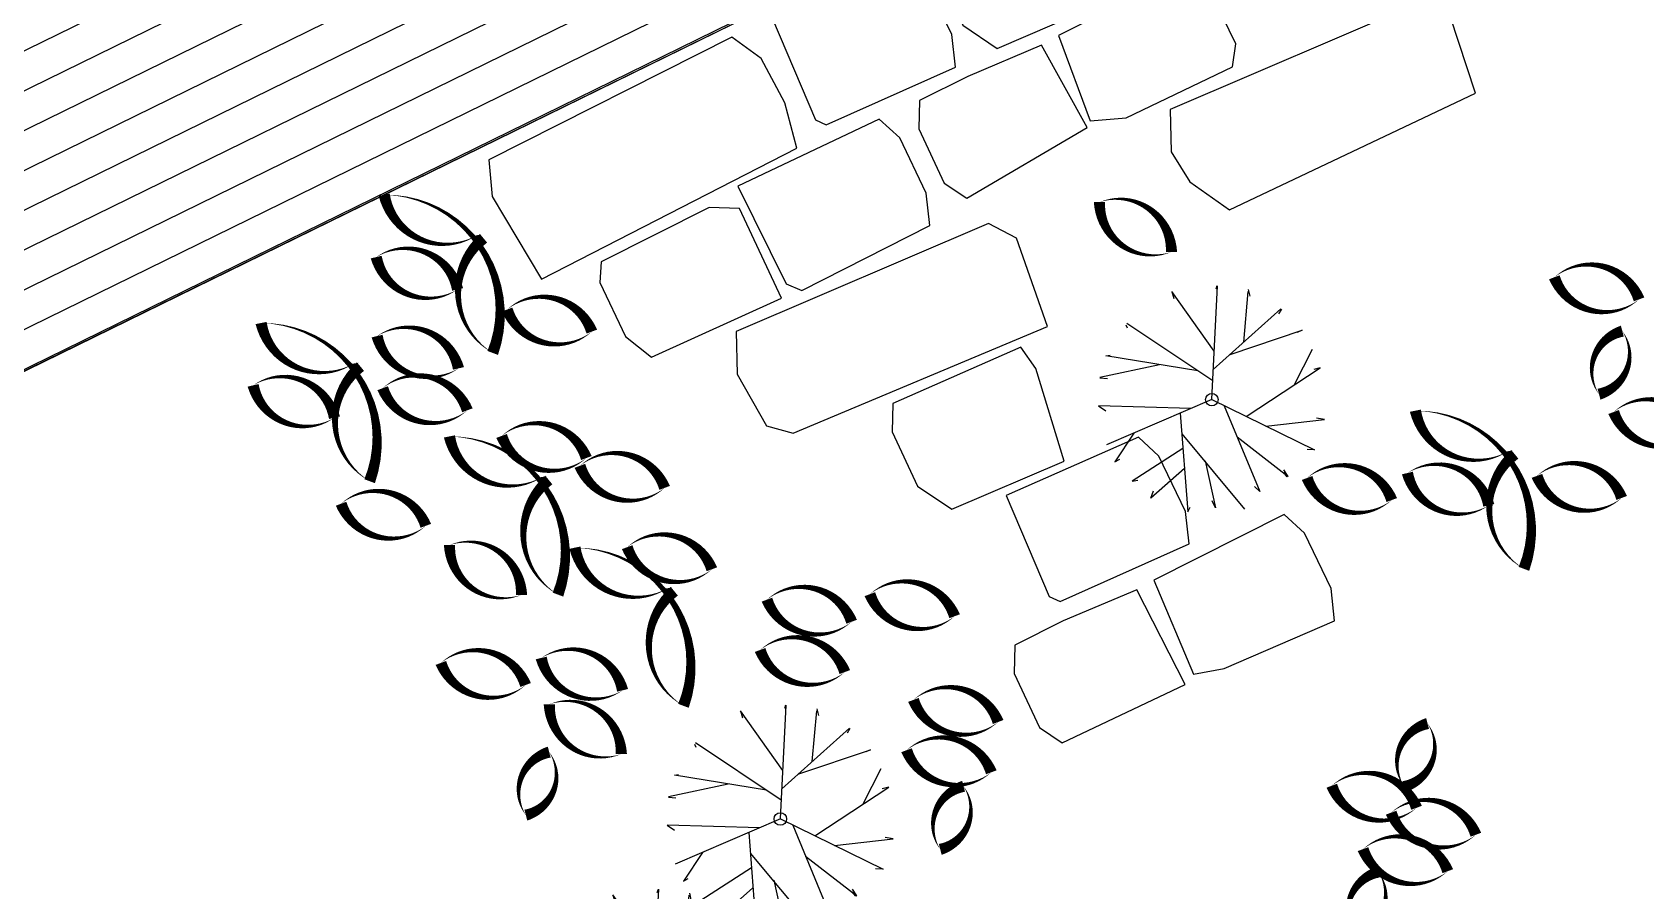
# Model space of a CAD drawing. Header units: millimetres. Extents: x 1754 to 2064, y 960 to 1845.
# Drawn here: x 1992.45 to 1999.62, y 1806.53 to 1810.34 of the extents above; entities that cross this region are included whole.
import ezdxf

# ---------------------------------------------------------------- set-up
doc = ezdxf.new("R2010")
doc.units = ezdxf.units.MM
for name, color, linetype in [('dveře', 3, 'Continuous'), ('SRAFA', 251, 'Continuous'), ('SRAFY-TERÉN', 252, 'Continuous'), ('T_stafaz', 7, 'Continuous'), ('zariz.predmety', 203, 'Continuous')]:
    doc.layers.add(name, color=color, linetype=linetype)
doc.layers.add('FLOATING-WINDOWS', color=2, linetype='Continuous', plot=False)

# ---------------------------------------------------------------- blocks, each defined once
blk = doc.blocks.new('STROMPUD03')
for p, q in [((-117, 64.9), (-227.1, 452.6)), ((-224.2, 454), (-211.5, 433.5)), ((-144.5, 161.6), (-100, 495.4)), ((-100, 495.4), (-100.8, 471.6)), ((101.9, 359.3), (-4.1, 500)), ((85, 494.2), (79.2, 465.5)), ((134, 104.1), (85, 494.2)), ((-368, 361.1), (-338.4, 354.1)), ((211.1, 164.1), (299.9, 410.5)), ((299.9, 410.5), (279, 381.4)), ((-166.7, 239.9), (-359.9, 356.2)), ((0, 0), (401, 311.7)), ((401, 311.7), (385.1, 282.4)), ((-443.8, 243.3), (-432, 232)), ((0, 0), (-442.8, 245.8)), ((197.8, 28.1), (455.5, 154.8)), ((455.5, 154.8), (420.5, 150)), ((455.9, 149.7), (430.9, 144.5)), ((-188.3, 104.5), (-509.6, 52.3)), ((-509.6, 52.3), (-478, 46.6)), ((-72.7, 40.3), (-469.5, -189.4)), ((-141.8, 0.3), (-381.2, -336.5)), ((0, 0), (-25.7, -508.2)), ((48.4, 37.6), (460.7, 11.4)), ((460.7, 11.4), (430.5, 0.5)), ((-241.7, -140.2), (-307.1, -402.6)), ((-5, -99.7), (-196.5, -464.1)), ((77.9, -186.8), (500.4, -83.5)), ((-466.6, -196.5), (-451.2, -197)), ((-7.7, -152.8), (400.1, -314.7)), ((138.6, -210.9), (169.4, -476.9)), ((231.3, -146.4), (438.8, -196.7)), ((438.8, -196.7), (404.1, -195.5)), ((220.9, -243.6), (273.9, -435.1)), ((-381.2, -336.5), (-375.7, -318.8)), ((400.1, -314.7), (385.8, -296.4)), ((-305.2, -404.1), (-288, -375.4)), ((-19, -375.9), (57.9, -508.2)), ((273.9, -435.1), (249.5, -410.7)), ((-196.5, -464.1), (-162.1, -444)), ((57.9, -508.2), (57.9, -483.8)), ((169.4, -476.9), (176.4, -452.5))]:
    blk.add_line(p, q)
blk.add_circle((0, 0), 27.7)

msp = doc.modelspace()

# ---------------------------------------------------------------- hatches: boundary and pattern name
at = {"layer": 'SRAFA'}
h = msp.add_hatch(dxfattribs=at)
h.set_pattern_fill('LINE', color=256, scale=0.05, style=0)
h.set_pattern_definition([(26.115, (1930.95655, 1789.68207), (-0.06987765, 0.1425436), [])])
h.paths.add_polyline_path([(2001.1672, 1814.8013), (2000.4937, 1814.4712), (1997.9494, 1813.2239), (1997.1413, 1812.8278), (1997.0429, 1813.0283), (1994.2144, 1811.6417), (1994.3127, 1811.4412), (1994.0418, 1811.3084), (1989.7977, 1809.2278), (1989.6627, 1809.1616), (1990.4117, 1807.8583), (2001.8274, 1813.4545)])

# ---------------------------------------------------------------- linework, layer by layer
at = {"layer": 'dveře'}
msp.add_line((2001.8274, 1813.4545), (1990.4117, 1807.8583), dxfattribs=at)
at = {"layer": 'FLOATING-WINDOWS'}
msp.add_lwpolyline([(1989.6627, 1809.1616), (1990.4117, 1807.8583), (2001.8274, 1813.4545), (2001.1672, 1814.8013), (2000.4937, 1814.4712), (1997.1413, 1812.8278), (1997.0429, 1813.0283), (1994.2144, 1811.6418), (1994.3127, 1811.4412)], close=True, dxfattribs=at)
at = {"layer": 'SRAFY-TERÉN'}
for points in [[(1997.2345, 1810.487), (1997.1085, 1810.8984), (1997.0421, 1810.9931), (1996.4739, 1810.7426), (1996.4703, 1810.6162), (1996.5835, 1810.3759), (1996.7354, 1810.273), (1997.2345, 1810.487)], [(1995.7378, 1810.4046), (1995.9286, 1809.9561), (1995.9765, 1809.9334), (1996.5498, 1810.1903), (1996.5336, 1810.3343), (1996.4158, 1810.5795), (1996.3252, 1810.6636), (1995.7378, 1810.4046)], [(1997.008, 1810.33), (1997.1489, 1809.9508), (1997.3077, 1809.9647), (1997.7805, 1810.1917), (1997.7947, 1810.2931), (1997.6769, 1810.5383), (1997.5863, 1810.6224), (1997.008, 1810.33)], [(1998.8603, 1810.0742), (1998.7477, 1810.4161), (1998.6238, 1810.4821), (1997.5031, 1810.0019), (1997.5085, 1809.8132), (1997.5906, 1809.6806), (1997.7675, 1809.5568), (1998.8603, 1810.0742)], [(1994.4779, 1809.7775), (1994.4932, 1809.6151), (1994.7117, 1809.2479), (1995.8456, 1809.8303), (1995.7916, 1810.0317), (1995.6866, 1810.2286), (1995.5564, 1810.3226), (1994.4779, 1809.7775)], [(1997.1353, 1809.9224), (1996.9329, 1810.2874), (1996.6054, 1810.149), (1996.3908, 1810.0416), (1996.3872, 1809.9152), (1996.5005, 1809.675), (1996.6002, 1809.6075), (1997.1353, 1809.9224)], [(1995.5834, 1809.6608), (1995.7985, 1809.2274), (1995.8679, 1809.1983), (1996.4367, 1809.4863), (1996.4205, 1809.6303), (1996.3027, 1809.8755), (1996.212, 1809.9595), (1995.5834, 1809.6608)], [(1995.777, 1809.1636), (1995.5906, 1809.5626), (1995.4564, 1809.5669), (1994.9768, 1809.3246), (1994.9707, 1809.2335), (1995.084, 1808.9932), (1995.2001, 1808.9017), (1995.777, 1809.1636)], [(1996.9586, 1809.0387), (1996.8205, 1809.4298), (1996.6965, 1809.4959), (1995.5759, 1809.0157), (1995.5813, 1808.8269), (1995.7114, 1808.5965), (1995.8295, 1808.5636), (1996.9586, 1809.0387)], [(1997.0325, 1808.4405), (1996.9065, 1808.852), (1996.8401, 1808.9466), (1996.272, 1808.6961), (1996.2684, 1808.5697), (1996.3816, 1808.3295), (1996.5334, 1808.2266), (1997.0325, 1808.4405)], [(1996.7758, 1808.2873), (1996.9666, 1807.8387), (1997.0145, 1807.8161), (1997.5878, 1808.073), (1997.5716, 1808.217), (1997.4538, 1808.4622), (1997.3631, 1808.5462), (1996.7758, 1808.2873)], [(1997.4312, 1807.9113), (1997.6069, 1807.4934), (1997.7438, 1807.5197), (1998.2341, 1807.7304), (1998.218, 1807.8744), (1998.1001, 1808.1196), (1998.0095, 1808.2037), (1997.4312, 1807.9113)], [(1997.5702, 1807.4479), (1997.3561, 1807.8687), (1997.0286, 1807.7303), (1996.8141, 1807.6229), (1996.8105, 1807.4965), (1996.9237, 1807.2563), (1997.0234, 1807.1888), (1997.5702, 1807.4479)]]:
    msp.add_lwpolyline(points, dxfattribs=at)
at = {"layer": 'zariz.predmety', "color": 253, "linetype": 'Continuous', "ltscale": 0.001}
for points in [[(1994.495, 1808.9206, 0, 0, -0.520567), (1994.495, 1808.9206, 0, 0.05, -0.520567), (1994.4541, 1809.4298, 0, 0.05, -0.520567), (1994.4255, 1809.4433, 0, 0.05, -0.520567), (1994.0129, 1809.6232, 0, 0.05, -0.520567), (1994.495, 1808.9206, 0.05, 0.05, 0)], [(1997.5094, 1809.3688, 0, 0, -0.520567), (1997.5094, 1809.3688, 0, 0.05, -0.520567), (1997.1897, 1809.5904, 0, 0.05, -0.520567), (1997.5094, 1809.3688, 0.05, 0.05, 0)], [(1993.9775, 1809.3462, 0, 0, -0.520567), (1993.9775, 1809.3462, 0, 0.05, -0.520567), (1994.339, 1809.2026, 0, 0.05, -0.520567), (1993.9775, 1809.3462, 0.05, 0.05, 0)], [(1999.2098, 1809.2565, 0, 0, -0.520567), (1999.2098, 1809.2565, 0, 0.05, -0.520567), (1999.5862, 1809.1585, 0, 0.05, -0.520567), (1999.2098, 1809.2565, 0.05, 0.05, 0)], [(1994.9352, 1809.0153, 0, 0, -0.520567), (1994.9352, 1809.0153, 0, 0.05, -0.520567), (1994.5588, 1809.1133, 0, 0.05, -0.520567), (1994.9352, 1809.0153, 0.05, 0.05, 0)], [(1993.9484, 1808.3509, 0, 0, -0.520567), (1993.9484, 1808.3509, 0, 0.05, -0.520567), (1993.9075, 1808.8601, 0, 0.05, -0.520567), (1993.8789, 1808.8736, 0, 0.05, -0.520567), (1993.4663, 1809.0535, 0, 0.05, -0.520567), (1993.9484, 1808.3509, 0.05, 0.05, 0)], [(1993.9815, 1808.9954, 0, 0, -0.520567), (1993.9815, 1808.9954, 0, 0.05, -0.520567), (1994.343, 1808.8519, 0, 0.05, -0.520567), (1993.9815, 1808.9954, 0.05, 0.05, 0)], [(1999.5118, 1809.0175, 0, 0, -0.520567), (1999.5118, 1809.0175, 0, 0.05, -0.520567), (1999.4082, 1808.7372, 0, 0.05, -0.520567), (1999.5118, 1809.0175, 0.05, 0.05, 0)], [(1993.4309, 1808.7765, 0, 0, -0.520567), (1993.4309, 1808.7765, 0, 0.05, -0.520567), (1993.7924, 1808.6329, 0, 0.05, -0.520567), (1993.4309, 1808.7765, 0.05, 0.05, 0)], [(1994.3826, 1808.6659, 0, 0, -0.520567), (1994.3826, 1808.6659, 0, 0.05, -0.520567), (1994.0062, 1808.7639, 0, 0.05, -0.520567), (1994.3826, 1808.6659, 0.05, 0.05, 0)], [(1999.0748, 1807.9615, 0, 0, -0.520567), (1999.0748, 1807.9615, 0, 0.05, -0.520567), (1999.0339, 1808.4707, 0, 0.05, -0.520567), (1999.0052, 1808.4842, 0, 0.05, -0.520567), (1998.5927, 1808.6641, 0, 0.05, -0.520567), (1999.0748, 1807.9615, 0.05, 0.05, 0)], [(1999.4731, 1808.6581, 0, 0, -0.520567), (1999.4731, 1808.6581, 0, 0.05, -0.520567), (1999.8496, 1808.5601, 0, 0.05, -0.520567), (1999.4731, 1808.6581, 0.05, 0.05, 0)], [(1994.911, 1808.4538, 0, 0, -0.520567), (1994.911, 1808.4538, 0, 0.05, -0.520567), (1994.5346, 1808.5519, 0, 0.05, -0.520567), (1994.911, 1808.4538, 0.05, 0.05, 0)], [(1994.7847, 1807.8472, 0, 0, -0.520567), (1994.7847, 1807.8472, 0, 0.05, -0.520567), (1994.7439, 1808.3564, 0, 0.05, -0.520567), (1994.7152, 1808.3698, 0, 0.05, -0.520567), (1994.3027, 1808.5497, 0, 0.05, -0.520567), (1994.7847, 1807.8472, 0.05, 0.05, 0)], [(1994.8821, 1808.4192, 0, 0, -0.520567), (1994.8821, 1808.4192, 0, 0.05, -0.520567), (1995.2586, 1808.3212, 0, 0.05, -0.520567), (1994.8821, 1808.4192, 0.05, 0.05, 0)], [(1998.1116, 1808.3652, 0, 0, -0.520567), (1998.1116, 1808.3652, 0, 0.05, -0.520567), (1998.488, 1808.2672, 0, 0.05, -0.520567), (1998.1116, 1808.3652, 0.05, 0.05, 0)], [(1998.5572, 1808.3871, 0, 0, -0.520567), (1998.5572, 1808.3871, 0, 0.05, -0.520567), (1998.9188, 1808.2436, 0, 0.05, -0.520567), (1998.5572, 1808.3871, 0.05, 0.05, 0)], [(1999.509, 1808.2765, 0, 0, -0.520567), (1999.509, 1808.2765, 0, 0.05, -0.520567), (1999.1326, 1808.3745, 0, 0.05, -0.520567), (1999.509, 1808.2765, 0.05, 0.05, 0)], [(1993.8215, 1808.2508, 0, 0, -0.520567), (1993.8215, 1808.2508, 0, 0.05, -0.520567), (1994.198, 1808.1528, 0, 0.05, -0.520567), (1993.8215, 1808.2508, 0.05, 0.05, 0)], [(1995.4684, 1807.9597, 0, 0, -0.520567), (1995.4684, 1807.9597, 0, 0.05, -0.520567), (1995.092, 1808.0577, 0, 0.05, -0.520567), (1995.4684, 1807.9597, 0.05, 0.05, 0)], [(1994.6229, 1807.8458, 0, 0, -0.520567), (1994.6229, 1807.8458, 0, 0.05, -0.520567), (1994.3032, 1808.0674, 0, 0.05, -0.520567), (1994.6229, 1807.8458, 0.05, 0.05, 0)], [(1995.3421, 1807.3531, 0, 0, -0.520567), (1995.3421, 1807.3531, 0, 0.05, -0.520567), (1995.3013, 1807.8622, 0, 0.05, -0.520567), (1995.2726, 1807.8757, 0, 0.05, -0.520567), (1994.8601, 1808.0556, 0, 0.05, -0.520567), (1995.3421, 1807.3531, 0.05, 0.05, 0)], [(1995.7128, 1807.8247, 0, 0, -0.520567), (1995.7128, 1807.8247, 0, 0.05, -0.520567), (1996.0892, 1807.7266, 0, 0.05, -0.520567), (1995.7128, 1807.8247, 0.05, 0.05, 0)], [(1996.17, 1807.8491, 0, 0, -0.520567), (1996.17, 1807.8491, 0, 0.05, -0.520567), (1996.5464, 1807.7511, 0, 0.05, -0.520567), (1996.17, 1807.8491, 0.05, 0.05, 0)], [(1995.6824, 1807.6012, 0, 0, -0.520567), (1995.6824, 1807.6012, 0, 0.05, -0.520567), (1996.0588, 1807.5032, 0, 0.05, -0.520567), (1995.6824, 1807.6012, 0.05, 0.05, 0)], [(1994.2647, 1807.5437, 0, 0, -0.520567), (1994.2647, 1807.5437, 0, 0.05, -0.520567), (1994.6412, 1807.4457, 0, 0.05, -0.520567), (1994.2647, 1807.5437, 0.05, 0.05, 0)], [(1994.7104, 1807.5657, 0, 0, -0.520567), (1994.7104, 1807.5657, 0, 0.05, -0.520567), (1995.0719, 1807.4221, 0, 0.05, -0.520567), (1994.7104, 1807.5657, 0.05, 0.05, 0)], [(1995.0661, 1807.1388, 0, 0, -0.520567), (1995.0661, 1807.1388, 0, 0.05, -0.520567), (1994.7464, 1807.3603, 0, 0.05, -0.520567), (1995.0661, 1807.1388, 0.05, 0.05, 0)], [(1996.3633, 1807.3794, 0, 0, -0.520567), (1996.3633, 1807.3794, 0, 0.05, -0.520567), (1996.7397, 1807.2814, 0, 0.05, -0.520567), (1996.3633, 1807.3794, 0.05, 0.05, 0)], [(1998.6468, 1807.2746, 0, 0, -0.520567), (1998.6468, 1807.2746, 0, 0.05, -0.520567), (1998.5431, 1806.9944, 0, 0.05, -0.520567), (1998.6468, 1807.2746, 0.05, 0.05, 0)], [(1996.3329, 1807.156, 0, 0, -0.520567), (1996.3329, 1807.156, 0, 0.05, -0.520567), (1996.7093, 1807.058, 0, 0.05, -0.520567), (1996.3329, 1807.156, 0.05, 0.05, 0)], [(1994.7458, 1807.1478, 0, 0, -0.520567), (1994.7458, 1807.1478, 0, 0.05, -0.520567), (1994.6422, 1806.8675, 0, 0.05, -0.520567), (1994.7458, 1807.1478, 0.05, 0.05, 0)], [(1998.5979, 1806.9003, 0, 0, -0.520567), (1998.5979, 1806.9003, 0, 0.05, -0.520567), (1998.2215, 1806.9984, 0, 0.05, -0.520567), (1998.5979, 1806.9003, 0.05, 0.05, 0)], [(1996.5862, 1806.9959, 0, 0, -0.520567), (1996.5862, 1806.9959, 0, 0.05, -0.520567), (1996.4825, 1806.7156, 0, 0.05, -0.520567), (1996.5862, 1806.9959, 0.05, 0.05, 0)], [(1998.485, 1806.8786, 0, 0, -0.520567), (1998.485, 1806.8786, 0, 0.05, -0.520567), (1998.8614, 1806.7806, 0, 0.05, -0.520567), (1998.485, 1806.8786, 0.05, 0.05, 0)], [(1998.3602, 1806.7167, 0, 0, -0.520567), (1998.3602, 1806.7167, 0, 0.05, -0.520567), (1998.7366, 1806.6187, 0, 0.05, -0.520567), (1998.3602, 1806.7167, 0.05, 0.05, 0)], [(1998.4286, 1806.6154, 0, 0, -0.520567), (1998.4286, 1806.6154, 0, 0.05, -0.520567), (1998.325, 1806.3351, 0, 0.05, -0.520567), (1998.4286, 1806.6154, 0.05, 0.05, 0)]]:
    msp.add_lwpolyline(points, format="xyseb", close=True, dxfattribs=at)

# ---------------------------------------------------------------- block references
at = {"layer": 'T_stafaz', "xscale": 0.001000000047450447, "yscale": 0.001000000163912773, "zscale": 0.001, "rotation": 296.1149935166604}
for p in [(1997.6885, 1808.7131), (1995.7724, 1806.8506), (1995.2062, 1806.0324)]:
    msp.add_blockref('STROMPUD03', p, dxfattribs=at)

doc.saveas('drawing.dxf')
